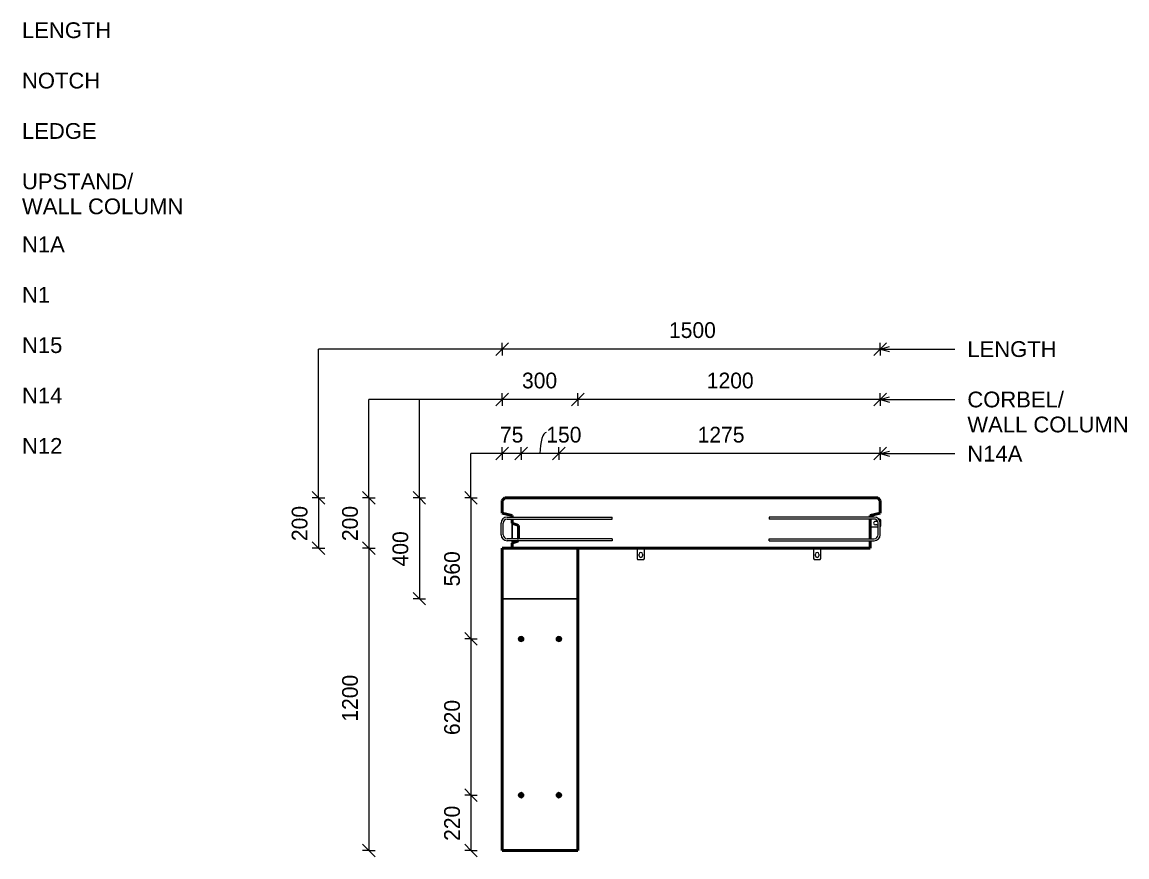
# Model space of a CAD drawing. Header units: millimetres. Extents: x 8947 to 23851, y -1969 to 15078.
# Drawn here: x 19467 to 23851, y 11689 to 15002 of the extents above; entities that cross this region are included whole.
import ezdxf

# ---------------------------------------------------------------- set-up
doc = ezdxf.new("R2010")
doc.units = ezdxf.units.MM
for name, color, linetype, lineweight in [('A-ANNO-DIMS', 211, 'Continuous', 9), ('A-ANNO-DIMS-25', 211, 'Continuous', 9), ('A-DETL-MBND', 5, 'Continuous', 18), ('A-GENM', 13, 'Continuous', 18), ('A-WALL', 113, 'Continuous', 25), ('G-ANNO-TEXT', 231, 'Continuous', 9), ('S-BEAM', 12, 'Continuous', 18), ('S-RBAR', 171, 'Continuous', 18)]:
    doc.layers.add(name, color=color, linetype=linetype, lineweight=lineweight)
doc.styles.add('Arial_1', font='arial.ttf', dxfattribs={"height": 62.5})
doc.styles.add('Nirmala UI Semilight_1', font='NirmalaS.ttf', dxfattribs={"height": 62.5})
doc.dimstyles.new('Arrow_Filled_-_2_5_NI_UI_3', dxfattribs={"dimscale": 304.8, "dimtxt": 65.460247, "dimasz": 0.164042, "dimexe": 0.082021, "dimexo": 0.0625, "dimgap": 0.082021, "dimtad": 1, "dimdec": 0, "dimzin": 0, "dimdsep": 46, "dimtxsty": 'Nirmala UI Semilight_1', "dimblk1": 'OBLIQUE', "dimblk2": 'OBLIQUE', "dimsah": 1, "dimcen": 0.09, "dimazin": 0, "dimtfac": 1, "dimtdec": 4, "dimtix": 1, "dimtmove": 0, "dimatfit": 3, "dimfxl": 0.082021, "dimfxlon": 1, "dimtvp": 1, "dimtolj": 1, "dimtzin": 0, "dimarcsym": 2})
doc.dimstyles.new('Arrow_Filled_-_2_5_NI_UI_4', dxfattribs={"dimscale": 304.8, "dimtxt": 65.460247, "dimasz": 0.164042, "dimexe": 0.082021, "dimexo": 0.0625, "dimgap": 0.082021, "dimtad": 1, "dimdec": 0, "dimzin": 0, "dimdsep": 46, "dimtxsty": 'Nirmala UI Semilight_1', "dimblk1": 'OBLIQUE', "dimblk2": 'OBLIQUE', "dimsah": 1, "dimcen": 0.09, "dimazin": 0, "dimtfac": 1, "dimtdec": 4, "dimtix": 1, "dimtmove": 1, "dimatfit": 3, "dimfxl": 0.082021, "dimfxlon": 1, "dimtvp": 1, "dimtolj": 1, "dimtzin": 0, "dimarcsym": 2})

# ---------------------------------------------------------------- blocks, each defined once
blk = doc.blocks.new('RR spread anchor face based - RR-SA-2_5-200-2134315-Elevation Top1')
at = {"layer": 'A-GENM'}
for p, q in [((15849.6, 12913.8), (15849.6, 12873.8)), ((15879.6, 12873.8), (15879.6, 12913.8)), ((15849.6, 12873.8), (15852.1, 12868.8)), ((15852.1, 12868.8), (15877.1, 12868.8)), ((15857.6, 12884.3), (15857.6, 12890.3)), ((15871.6, 12890.3), (15871.6, 12884.3)), ((15877.1, 12868.8), (15879.6, 12873.8))]:
    blk.add_line(p, q, dxfattribs=at)
for centre, start, end in [((15864.6, 12890.3), 0, 180), ((15864.6, 12884.3), 180, 0)]:
    blk.add_arc(centre, 7, start, end, dxfattribs=at)
blk = doc.blocks.new('RR spread anchor face based - RR-SA-2_5-250-1726823-Elevation Top1')
at = {"layer": 'A-GENM'}
for p, q in [((16095.8, 13028.8), (16074.6, 13028.8)), ((16112.1, 13028.8), (16109.1, 13028.8)), ((16117.1, 13026.3), (16112.1, 13028.8)), ((16117.1, 13001.3), (16117.1, 13026.3)), ((16074.7, 12998.8), (16106.6, 12998.8)), ((16095.6, 13020.8), (16101.6, 13020.8)), ((16101.6, 13006.8), (16095.6, 13006.8)), ((16114.6, 13000), (16117.1, 13001.3))]:
    blk.add_line(p, q, dxfattribs=at)
for centre, start, end in [((16095.6, 13013.8), 90, 270), ((16101.6, 13013.8), 60, 90), ((16101.6, 13013.8), 270, 314.8136)]:
    blk.add_arc(centre, 7, start, end, dxfattribs=at)
blk = doc.blocks.new('DIMBLOCK86-Elevation Top1')
at = {"layer": 'A-ANNO-DIMS-25'}
for p, q in [((21597.1, 13289.5), (21572.1, 13264.5)), ((21597.1, 13289.5), (21622.1, 13314.5)), ((21597.1, 13289.5), (21597.1, 13314.5)), ((22872.2, 13289.5), (21597.1, 13289.5)), ((21597.1, 13289.5), (21597.1, 13264.5)), ((22872.2, 13289.5), (22847.2, 13264.5)), ((22872.2, 13289.5), (22897.2, 13314.5)), ((22872.2, 13289.5), (22872.2, 13314.5)), ((22872.2, 13289.5), (22872.2, 13264.5))]:
    blk.add_line(p, q, dxfattribs=at)
at = {"layer": 'A-ANNO-DIMS-25', "color": 0, "insert": (22147.8, 13396), "char_height": 62.5, "width": 208.521, "attachment_point": 1, "line_spacing_factor": 1.142579, "style": 'Nirmala UI Semilight_1'}
blk.add_mtext('1275', dxfattribs=at)
blk = doc.blocks.new('_Oblique')
at = {"color": 0, "linetype": 'ByBlock', "lineweight": -2}
blk.add_line((-0.5, -0.5), (0.5, 0.5), dxfattribs=at)
blk = doc.blocks.new('DIMBLOCK87-Elevation Top1')
at = {"layer": 'A-ANNO-DIMS-25'}
for p, q in [((21447.1, 13289.5), (21422.1, 13264.5)), ((21447.1, 13289.5), (21472.1, 13314.5)), ((21447.1, 13289.5), (21447.1, 13314.5)), ((21597.1, 13289.5), (21447.1, 13289.5)), ((21447.1, 13289.5), (21447.1, 13264.5)), ((21597.1, 13289.5), (21572.1, 13264.5)), ((21597.1, 13289.5), (21622.1, 13314.5)), ((21597.1, 13289.5), (21597.1, 13314.5)), ((21597.1, 13289.5), (21597.1, 13264.5))]:
    blk.add_line(p, q, dxfattribs=at)
blk.add_ellipse((21547.2, 13289.5), major_axis=(0, 84.5), ratio=0.296681, start_param=0, end_param=1.570796, dxfattribs=at)
at = {"layer": 'A-ANNO-DIMS-25', "color": 0, "insert": (21547.2, 13396), "char_height": 62.5, "width": 154.248, "attachment_point": 1, "line_spacing_factor": 1.142579, "style": 'Nirmala UI Semilight_1'}
blk.add_mtext('150', dxfattribs=at)
blk = doc.blocks.new('DIMBLOCK88-Elevation Top1')
at = {"layer": 'A-ANNO-DIMS-25'}
for p, q in [((21372.1, 13289.5), (21347.1, 13264.5)), ((21372.1, 13289.5), (21397.1, 13314.5)), ((21372.1, 13289.5), (21372.1, 13314.5)), ((21447.1, 13289.5), (21372.1, 13289.5)), ((21372.1, 13289.5), (21372.1, 13264.5)), ((21447.1, 13289.5), (21422.1, 13264.5)), ((21447.1, 13289.5), (21472.1, 13314.5)), ((21447.1, 13289.5), (21447.1, 13314.5)), ((21447.1, 13289.5), (21447.1, 13264.5))]:
    blk.add_line(p, q, dxfattribs=at)
at = {"layer": 'A-ANNO-DIMS-25', "color": 0, "insert": (21363.2, 13396), "char_height": 62.5, "width": 111.401, "attachment_point": 1, "line_spacing_factor": 1.142579, "style": 'Nirmala UI Semilight_1'}
blk.add_mtext('75', dxfattribs=at)
blk = doc.blocks.new('DIMBLOCK89-Elevation Top1')
at = {"layer": 'A-ANNO-DIMS-25'}
for p, q in [((21672.1, 13504.5), (21647.1, 13479.5)), ((21672.1, 13504.5), (21697.1, 13529.5)), ((21672.1, 13504.5), (21672.1, 13529.5)), ((22872.2, 13504.5), (21672.1, 13504.5)), ((21672.1, 13504.5), (21672.1, 13479.5)), ((22872.2, 13504.5), (22847.2, 13479.5)), ((22872.2, 13504.5), (22897.2, 13529.5)), ((22872.2, 13504.5), (22872.2, 13529.5)), ((22872.2, 13504.5), (22872.2, 13479.5))]:
    blk.add_line(p, q, dxfattribs=at)
at = {"layer": 'A-ANNO-DIMS-25', "color": 0, "insert": (22184.1, 13611), "char_height": 62.5, "width": 211.377, "attachment_point": 1, "line_spacing_factor": 1.142579, "style": 'Nirmala UI Semilight_1'}
blk.add_mtext('1200', dxfattribs=at)
blk = doc.blocks.new('DIMBLOCK90-Elevation Top1')
at = {"layer": 'A-ANNO-DIMS-25'}
for p, q in [((21372.1, 13504.5), (21347.1, 13479.5)), ((21372.1, 13504.5), (21397.1, 13529.5)), ((21372.1, 13504.5), (21372.1, 13529.5)), ((21672.1, 13504.5), (21372.1, 13504.5)), ((21372.1, 13504.5), (21372.1, 13479.5)), ((21672.1, 13504.5), (21647.1, 13479.5)), ((21672.1, 13504.5), (21697.1, 13529.5)), ((21672.1, 13504.5), (21672.1, 13529.5)), ((21672.1, 13504.5), (21672.1, 13479.5))]:
    blk.add_line(p, q, dxfattribs=at)
at = {"layer": 'A-ANNO-DIMS-25', "color": 0, "insert": (21450.7, 13611), "char_height": 62.5, "width": 171.387, "attachment_point": 1, "line_spacing_factor": 1.142579, "style": 'Nirmala UI Semilight_1'}
blk.add_mtext('300', dxfattribs=at)
blk = doc.blocks.new('DIMBLOCK91-Elevation Top1')
at = {"layer": 'A-ANNO-DIMS-25'}
for p, q in [((21372.1, 13704.5), (21397.1, 13729.5)), ((21372.1, 13704.5), (21372.1, 13729.5)), ((22872.2, 13704.5), (22897.2, 13729.5)), ((22872.2, 13704.5), (22872.2, 13729.5)), ((21372.1, 13704.5), (21347.1, 13679.5)), ((22872.2, 13704.5), (21372.1, 13704.5)), ((21372.1, 13704.5), (21372.1, 13679.5)), ((22872.2, 13704.5), (22847.2, 13679.5)), ((22872.2, 13704.5), (22872.2, 13679.5))]:
    blk.add_line(p, q, dxfattribs=at)
at = {"layer": 'A-ANNO-DIMS-25', "color": 0, "insert": (22034.1, 13811), "char_height": 62.5, "width": 211.377, "attachment_point": 1, "line_spacing_factor": 1.142579, "style": 'Nirmala UI Semilight_1'}
blk.add_mtext('1500', dxfattribs=at)
blk = doc.blocks.new('DIMBLOCK92-Elevation Top1')
at = {"layer": 'A-ANNO-DIMS-25'}
for p, q in [((21248.3, 13113.8), (21223.3, 13138.8)), ((21248.3, 13113.8), (21223.3, 13113.8)), ((21248.3, 13113.8), (21248.3, 12554)), ((21248.3, 13113.8), (21273.3, 13088.8)), ((21248.3, 13113.8), (21273.3, 13113.8)), ((21248.3, 12554), (21223.3, 12579)), ((21248.3, 12554), (21223.3, 12554)), ((21248.3, 12554), (21273.3, 12529)), ((21248.3, 12554), (21273.3, 12554))]:
    blk.add_line(p, q, dxfattribs=at)
at = {"layer": 'A-ANNO-DIMS-25', "color": 0, "insert": (21141.7, 12762.5), "char_height": 62.5, "width": 171.387, "attachment_point": 1, "rotation": 90, "line_spacing_factor": 1.142579, "style": 'Nirmala UI Semilight_1'}
blk.add_mtext('560', dxfattribs=at)
blk = doc.blocks.new('DIMBLOCK93-Elevation Top1')
at = {"layer": 'A-ANNO-DIMS-25'}
for p, q in [((21248.3, 12554), (21223.3, 12579)), ((21248.3, 12554), (21223.3, 12554)), ((21248.3, 12554), (21248.3, 11933.8)), ((21248.3, 12554), (21273.3, 12529)), ((21248.3, 12554), (21273.3, 12554)), ((21248.3, 11933.8), (21223.3, 11958.8)), ((21248.3, 11933.8), (21223.3, 11933.8)), ((21248.3, 11933.8), (21273.3, 11908.8)), ((21248.3, 11933.8), (21273.3, 11933.8))]:
    blk.add_line(p, q, dxfattribs=at)
at = {"layer": 'A-ANNO-DIMS-25', "color": 0, "insert": (21141.7, 12172.5), "char_height": 62.5, "width": 171.387, "attachment_point": 1, "rotation": 90, "line_spacing_factor": 1.142579, "style": 'Nirmala UI Semilight_1'}
blk.add_mtext('620', dxfattribs=at)
blk = doc.blocks.new('DIMBLOCK94-Elevation Top1')
at = {"layer": 'A-ANNO-DIMS-25'}
for p, q in [((21248.3, 11933.8), (21223.3, 11958.8)), ((21248.3, 11933.8), (21223.3, 11933.8)), ((21248.3, 11933.8), (21248.3, 11713.8)), ((21248.3, 11933.8), (21273.3, 11908.8)), ((21248.3, 11933.8), (21273.3, 11933.8)), ((21248.3, 11713.8), (21223.3, 11738.8)), ((21248.3, 11713.8), (21223.3, 11713.8)), ((21248.3, 11713.8), (21273.3, 11688.8)), ((21248.3, 11713.8), (21273.3, 11713.8))]:
    blk.add_line(p, q, dxfattribs=at)
at = {"layer": 'A-ANNO-DIMS-25', "color": 0, "insert": (21141.7, 11752.4), "char_height": 62.5, "width": 171.387, "attachment_point": 1, "rotation": 90, "line_spacing_factor": 1.142579, "style": 'Nirmala UI Semilight_1'}
blk.add_mtext('220', dxfattribs=at)
blk = doc.blocks.new('DIMBLOCK95-Elevation Top1')
at = {"layer": 'A-ANNO-DIMS-25'}
for p, q in [((21043.3, 13113.8), (21018.3, 13138.8)), ((21043.3, 13113.8), (21018.3, 13113.8)), ((21043.3, 13113.8), (21043.3, 12713.8)), ((21043.3, 13113.8), (21068.3, 13088.8)), ((21043.3, 13113.8), (21068.3, 13113.8)), ((21043.3, 12713.8), (21018.3, 12738.8)), ((21043.3, 12713.8), (21018.3, 12713.8)), ((21043.3, 12713.8), (21068.3, 12688.8)), ((21043.3, 12713.8), (21068.3, 12713.8))]:
    blk.add_line(p, q, dxfattribs=at)
at = {"layer": 'A-ANNO-DIMS-25', "color": 0, "insert": (20936.7, 12841.8), "char_height": 62.5, "width": 172.815, "attachment_point": 1, "rotation": 90, "line_spacing_factor": 1.142579, "style": 'Nirmala UI Semilight_1'}
blk.add_mtext('400', dxfattribs=at)
blk = doc.blocks.new('DIMBLOCK96-Elevation Top1')
at = {"layer": 'A-ANNO-DIMS-25'}
for p, q in [((20843.3, 13113.8), (20818.3, 13138.8)), ((20843.3, 13113.8), (20818.3, 13113.8)), ((20843.3, 13113.8), (20843.3, 12913.8)), ((20843.3, 13113.8), (20868.3, 13088.8)), ((20843.3, 13113.8), (20868.3, 13113.8)), ((20843.3, 12913.8), (20818.3, 12938.8)), ((20843.3, 12913.8), (20818.3, 12913.8)), ((20843.3, 12913.8), (20868.3, 12888.8)), ((20843.3, 12913.8), (20868.3, 12913.8))]:
    blk.add_line(p, q, dxfattribs=at)
at = {"layer": 'A-ANNO-DIMS-25', "color": 0, "insert": (20736.7, 12942.4), "char_height": 62.5, "width": 171.387, "attachment_point": 1, "rotation": 90, "line_spacing_factor": 1.142579, "style": 'Nirmala UI Semilight_1'}
blk.add_mtext('200', dxfattribs=at)
blk = doc.blocks.new('DIMBLOCK97-Elevation Top1')
at = {"layer": 'A-ANNO-DIMS-25'}
for p, q in [((20843.3, 12913.8), (20818.3, 12938.8)), ((20843.3, 12913.8), (20818.3, 12913.8)), ((20843.3, 12913.8), (20843.3, 11713.8)), ((20843.3, 12913.8), (20868.3, 12888.8)), ((20843.3, 12913.8), (20868.3, 12913.8)), ((20843.3, 11713.8), (20818.3, 11738.8)), ((20843.3, 11713.8), (20818.3, 11713.8)), ((20843.3, 11713.8), (20868.3, 11688.8)), ((20843.3, 11713.8), (20868.3, 11713.8))]:
    blk.add_line(p, q, dxfattribs=at)
at = {"layer": 'A-ANNO-DIMS-25', "color": 0, "insert": (20736.7, 12225.7), "char_height": 62.5, "width": 211.377, "attachment_point": 1, "rotation": 90, "line_spacing_factor": 1.142579, "style": 'Nirmala UI Semilight_1'}
blk.add_mtext('1200', dxfattribs=at)
blk = doc.blocks.new('DIMBLOCK98-Elevation Top1')
at = {"layer": 'A-ANNO-DIMS-25'}
for p, q in [((20643.3, 13113.8), (20618.3, 13138.8)), ((20643.3, 13113.8), (20618.3, 13113.8)), ((20643.3, 13113.8), (20643.3, 12913.8)), ((20643.3, 13113.8), (20668.3, 13088.8)), ((20643.3, 13113.8), (20668.3, 13113.8)), ((20643.3, 12913.8), (20618.3, 12938.8)), ((20643.3, 12913.8), (20618.3, 12913.8)), ((20643.3, 12913.8), (20668.3, 12888.8)), ((20643.3, 12913.8), (20668.3, 12913.8))]:
    blk.add_line(p, q, dxfattribs=at)
at = {"layer": 'A-ANNO-DIMS-25', "color": 0, "insert": (20536.7, 12942.4), "char_height": 62.5, "width": 171.387, "attachment_point": 1, "rotation": 90, "line_spacing_factor": 1.142579, "style": 'Nirmala UI Semilight_1'}
blk.add_mtext('200', dxfattribs=at)

msp = doc.modelspace()

# ---------------------------------------------------------------- hatches: boundary and pattern name
at = {"layer": 'S-RBAR'}
for points in [[(21447.1, 12544), (21454.2, 12547), (21457.1, 12554), (21454.2, 12561.1), (21447.1, 12564), (21440, 12561.1), (21437.1, 12554), (21440, 12547)], [(21597.1, 12544.1), (21604.2, 12547.1), (21607.1, 12554.1), (21604.2, 12561.2), (21597.1, 12564.1), (21590, 12561.2), (21587.1, 12554.1), (21590, 12547.1)], [(21447.1, 11923.8), (21454.2, 11926.7), (21457.1, 11933.8), (21454.2, 11940.9), (21447.1, 11943.8), (21440, 11940.9), (21437.1, 11933.8), (21440, 11926.7)], [(21597.1, 11923.8), (21604.2, 11926.7), (21607.1, 11933.8), (21604.2, 11940.9), (21597.1, 11943.8), (21590, 11940.9), (21587.1, 11933.8), (21590, 11926.7)]]:
    msp.add_hatch(color=256, dxfattribs=at).paths.add_polyline_path(points)
h = msp.add_hatch(color=256, dxfattribs=at)
edge = h.paths.add_edge_path()
edge.add_arc((21447.1, 12554), 10, 0, 360)
h = msp.add_hatch(color=256, dxfattribs=at)
edge = h.paths.add_edge_path()
edge.add_arc((21597.1, 12554.1), 10, 0, 360)
h = msp.add_hatch(color=256, dxfattribs=at)
edge = h.paths.add_edge_path()
edge.add_arc((21447.1, 11933.8), 10, 0, 360)
h = msp.add_hatch(color=256, dxfattribs=at)
edge = h.paths.add_edge_path()
edge.add_arc((21597.1, 11933.8), 10, 0, 360)

# ---------------------------------------------------------------- linework, layer by layer
at = {"layer": 'A-DETL-MBND'}
for p, q in [((20643.3, 13113.8), (20643.3, 13704.5)), ((21372.1, 13704.5), (20643.3, 13704.5)), ((20843.3, 13113.8), (20843.3, 13504.5)), ((21372.1, 13504.5), (20843.3, 13504.5)), ((21043.3, 13113.8), (21043.3, 13504.5)), ((21248.3, 13113.8), (21248.3, 13289.5)), ((21372.1, 13289.5), (21248.3, 13289.5))]:
    msp.add_line(p, q, dxfattribs=at)
at = {"layer": 'A-WALL', "lineweight": 50}
for p, q in [((21382, 13113.8), (21372.1, 13103.9)), ((22862.2, 13113.8), (21382, 13113.8)), ((22872.2, 13103.8), (22862.2, 13113.8)), ((21372.1, 13103.9), (21372.1, 13053.8)), ((22872.2, 13053.8), (22872.2, 13103.8)), ((21372.1, 13053.8), (21412.1, 13043.8)), ((21412.1, 13043.8), (21412.1, 13037.8)), ((21412.1, 13029.8), (21412.1, 13013.8)), ((22832.2, 13043.8), (22872.2, 13053.8)), ((22832.2, 13037.8), (22832.2, 13043.8)), ((22832.2, 12951.7), (22832.2, 13029.8)), ((21412.1, 13013.8), (21437.1, 13003.8)), ((21437.1, 13003.8), (21437.1, 12951.7)), ((21436.8, 12943.7), (21412.1, 12933.8)), ((22832.2, 12913.8), (22832.2, 12943.7)), ((22832.2, 12913.8), (21372.1, 12913.8)), ((21372.1, 12913.8), (21372.1, 12713.8)), ((21412.1, 12933.8), (21412.1, 12913.8)), ((21672.1, 12713.8), (21672.1, 12913.8))]:
    msp.add_line(p, q, dxfattribs=at)
at = {"layer": 'A-WALL'}
for p, q in [((21412.1, 12951.7), (21412.1, 13013.8)), ((21412.1, 12933.9), (21412.1, 12943.7)), ((21372.1, 12713.8), (21672.1, 12713.8))]:
    msp.add_line(p, q, dxfattribs=at)
at = {"layer": 'G-ANNO-TEXT', "color": 7}
for p, q in [((22872.1, 13704.5), (22909.6, 13714.5)), ((22872.1, 13704.5), (22909.6, 13694.4)), ((22872.1, 13704.5), (23168.1, 13704.5)), ((22872.1, 13504.5), (22909.6, 13514.5)), ((22872.1, 13504.5), (22909.6, 13494.4)), ((22872.1, 13504.5), (23168.1, 13504.5)), ((22872.1, 13289.5), (22909.6, 13299.5)), ((22872.1, 13289.5), (22909.6, 13279.4)), ((22872.1, 13289.5), (23168.1, 13289.5))]:
    msp.add_line(p, q, dxfattribs=at)
at = {"layer": 'S-BEAM', "lineweight": 50}
for p, q in [((21372.1, 12713.8), (21372.1, 11713.8)), ((21672.1, 11713.8), (21672.1, 12713.8)), ((21372.1, 11713.8), (21672.1, 11713.8))]:
    msp.add_line(p, q, dxfattribs=at)
at = {"layer": 'S-BEAM'}
msp.add_line((21672.1, 12713.8), (21372.1, 12713.8), dxfattribs=at)
at = {"layer": 'S-RBAR'}
for p, q in [((21392.1, 13037.8), (21808.1, 13037.8)), ((21392.1, 13029.8), (21808.1, 13029.8)), ((21808.1, 13029.8), (21808.1, 13037.8)), ((22848.1, 13037.8), (22432.1, 13037.8)), ((22432.1, 13037.8), (22432.1, 13029.8)), ((22848.1, 13029.8), (22432.1, 13029.8)), ((21368.1, 12967.7), (21368.1, 13013.8)), ((21376.1, 12967.7), (21376.1, 13013.8)), ((22864.1, 12967.7), (22864.1, 13013.8)), ((22872.1, 12967.7), (22872.1, 13013.8)), ((21808.1, 12951.7), (21392.1, 12951.7)), ((21808.1, 12943.7), (21392.1, 12943.7)), ((21808.1, 12951.7), (21808.1, 12943.7)), ((22432.1, 12951.7), (22848.1, 12951.7)), ((22432.1, 12943.7), (22432.1, 12951.7)), ((22432.1, 12943.7), (22848.1, 12943.7)), ((21440, 12561.1), (21437.1, 12554)), ((21437.1, 12554), (21440, 12547)), ((21447.1, 12564), (21440, 12561.1)), ((21440, 12547), (21447.1, 12544)), ((21454.2, 12561.1), (21447.1, 12564)), ((21447.1, 12544), (21454.2, 12547)), ((21457.1, 12554), (21454.2, 12561.1)), ((21454.2, 12547), (21457.1, 12554)), ((21590, 12561.2), (21587.1, 12554.1)), ((21587.1, 12554.1), (21590, 12547.1)), ((21597.1, 12564.1), (21590, 12561.2)), ((21590, 12547.1), (21597.1, 12544.1)), ((21604.2, 12561.2), (21597.1, 12564.1)), ((21597.1, 12544.1), (21604.2, 12547.1)), ((21607.1, 12554.1), (21604.2, 12561.2)), ((21604.2, 12547.1), (21607.1, 12554.1)), ((21440, 11940.9), (21437.1, 11933.8)), ((21437.1, 11933.8), (21440, 11926.7)), ((21447.1, 11943.8), (21440, 11940.9)), ((21440, 11926.7), (21447.1, 11923.8)), ((21454.2, 11940.9), (21447.1, 11943.8)), ((21447.1, 11923.8), (21454.2, 11926.7)), ((21457.1, 11933.8), (21454.2, 11940.9)), ((21454.2, 11926.7), (21457.1, 11933.8)), ((21590, 11940.9), (21587.1, 11933.8)), ((21587.1, 11933.8), (21590, 11926.7)), ((21597.1, 11943.8), (21590, 11940.9)), ((21590, 11926.7), (21597.1, 11923.8)), ((21604.2, 11940.9), (21597.1, 11943.8)), ((21597.1, 11923.8), (21604.2, 11926.7)), ((21607.1, 11933.8), (21604.2, 11940.9)), ((21604.2, 11926.7), (21607.1, 11933.8))]:
    msp.add_line(p, q, dxfattribs=at)
for centre in [(21447.1, 12554), (21597.1, 12554.1), (21447.1, 11933.8), (21597.1, 11933.8)]:
    msp.add_circle(centre, 10, dxfattribs=at)
for centre, radius, start, end in [((21392.1, 13013.8), 24, 90, 180), ((21392.1, 13013.8), 16, 90, 180), ((22848.1, 13013.8), 24, 0, 90), ((22848.1, 13013.8), 16, 0, 90), ((21392.1, 12967.7), 24, 180, 270), ((21392.1, 12967.7), 16, 180, 270), ((22848.1, 12967.7), 16, 270, 0), ((22848.1, 12967.7), 24, 270, 360)]:
    msp.add_arc(centre, radius, start, end, dxfattribs=at)

# ---------------------------------------------------------------- block references
at = {"layer": 'A-GENM'}
for name, p in [('RR spread anchor face based - RR-SA-2_5-250-1726823-Elevation Top1', (6757.5, 0)), ('RR spread anchor face based - RR-SA-2_5-200-2134315-Elevation Top1', (6057.5, 0)), ('RR spread anchor face based - RR-SA-2_5-200-2134315-Elevation Top1', (6757.5, 0))]:
    msp.add_blockref(name, p, dxfattribs=at)

# ---------------------------------------------------------------- texts
at = {"layer": 'G-ANNO-TEXT', "color": 7, "char_height": 62.5, "attachment_point": 1, "rotation": 0.0007, "style": 'Arial_1'}
for s, insert, width in [('LENGTH', (19466.4, 15001.4), 428.903), ('NOTCH', (19466.4, 14801.4), 376.793), ('LEDGE', (19466.4, 14601.4), 356.751), ('UPSTAND/', (19466.4, 14401.4), 535.126), ('WALL COLUMN', (19466.4, 14302.2), 775.633), ('N1A', (19466.4, 14151.4), 204.43), ('N1', (19466.4, 13951.4), 134.283), ('N15', (19466.4, 13751.4), 192.405), ('LENGTH', (23218.1, 13735.7), 428.903), ('N14', (19466.4, 13551.4), 192.405), ('CORBEL/', (23218.1, 13535.7), 462.975), ('WALL COLUMN', (23218.1, 13436.5), 775.633), ('N12', (19466.4, 13351.4), 192.405), ('N14A', (23218.1, 13320.7), 262.553)]:
    msp.add_mtext(s, dxfattribs=dict(at, insert=insert, width=width))

# ---------------------------------------------------------------- dimensions: what is measured, and where the dimension line sits
at = {"layer": 'A-ANNO-DIMS'}
for base, p1, p2, angle, override, picture, middle in [((21372.1, 13704.5), (22872.2, 13679.5), (21372.1, 13679.5), 0, {"dimpost": '<>', "dimfxl": 1500.070312}, 'DIMBLOCK91-Elevation Top1', (22122.1, 13762)), ((21372.1, 13504.5), (21672.1, 13479.5), (21372.1, 13479.5), 0, {"dimpost": '<>', "dimfxl": 300.002043}, 'DIMBLOCK90-Elevation Top1', (21522.1, 13561.8)), ((21672.1, 13504.5), (22872.2, 13479.5), (21672.1, 13479.5), 0, {"dimpost": '<>', "dimfxl": 1200.068269}, 'DIMBLOCK89-Elevation Top1', (22272.1, 13562)), ((21597.1, 13289.5), (22872.2, 13264.5), (21597.1, 13264.5), 0, {"dimpost": '<>', "dimfxl": 1275.068269}, 'DIMBLOCK86-Elevation Top1', (22234.6, 13347)), ((20643.3, 12913.8), (20668.3, 13113.8), (20668.3, 12913.8), 90, {"dimpost": '<>', "dimfxl": 200}, 'DIMBLOCK98-Elevation Top1', (20586, 13013.8)), ((20843.3, 12913.8), (20868.3, 13113.8), (20868.3, 12913.8), 90, {"dimpost": '<>', "dimfxl": 200}, 'DIMBLOCK96-Elevation Top1', (20786, 13013.8)), ((21043.3, 12713.8), (21068.3, 13113.8), (21068.3, 12713.8), 90, {"dimpost": '<>', "dimfxl": 400}, 'DIMBLOCK95-Elevation Top1', (20986, 12913.8)), ((21248.3, 12554), (21273.3, 13113.8), (21273.3, 12554), 90, {"dimpost": '<>', "dimfxl": 559.758174}, 'DIMBLOCK92-Elevation Top1', (21190.9, 12833.9)), ((20843.3, 11713.8), (20868.3, 12913.8), (20868.3, 11713.8), 90, {"dimpost": '<>', "dimfxl": 1200}, 'DIMBLOCK97-Elevation Top1', (20785.8, 12313.8)), ((21248.3, 11933.8), (21273.3, 12554), (21273.3, 11933.8), 90, {"dimpost": '<>', "dimfxl": 620.241826}, 'DIMBLOCK93-Elevation Top1', (21190.9, 12243.9)), ((21248.3, 11713.8), (21273.3, 11933.8), (21273.3, 11713.8), 90, {"dimpost": '<>', "dimfxl": 220}, 'DIMBLOCK94-Elevation Top1', (21191, 11823.8))]:
    dim = msp.add_linear_dim(base=base, p1=p1, p2=p2, angle=angle, dimstyle='Arrow_Filled_-_2_5_NI_UI_3', override=override, dxfattribs=at)
    dim.commit()
    dim.dimension.update_dxf_attribs({"geometry": picture, "text_midpoint": middle})
dim = msp.add_linear_dim(base=(21372.1, 13289.5), p1=(21447.1, 13264.5), p2=(21372.1, 13264.5), dimstyle='Arrow_Filled_-_2_5_NI_UI_3', override={"dimpost": '<>', "dimfxl": 75}, dxfattribs=at)
dim.commit()
dim.dimension.update_dxf_attribs({"geometry": 'DIMBLOCK88-Elevation Top1', "text_midpoint": (21409.6, 13346.3)})
dim = msp.add_linear_dim(base=(21447.1, 13289.5), p1=(21597.1, 13264.5), p2=(21447.1, 13264.5), dimstyle='Arrow_Filled_-_2_5_NI_UI_4', override={"dimpost": '<>', "dimfxl": 150.002043}, dxfattribs=at)
dim.commit()
dim.dimension.update_dxf_attribs({"geometry": 'DIMBLOCK87-Elevation Top1', "text_midpoint": (21624.3, 13354.4), "dimtype": 160})

doc.saveas('drawing.dxf')
